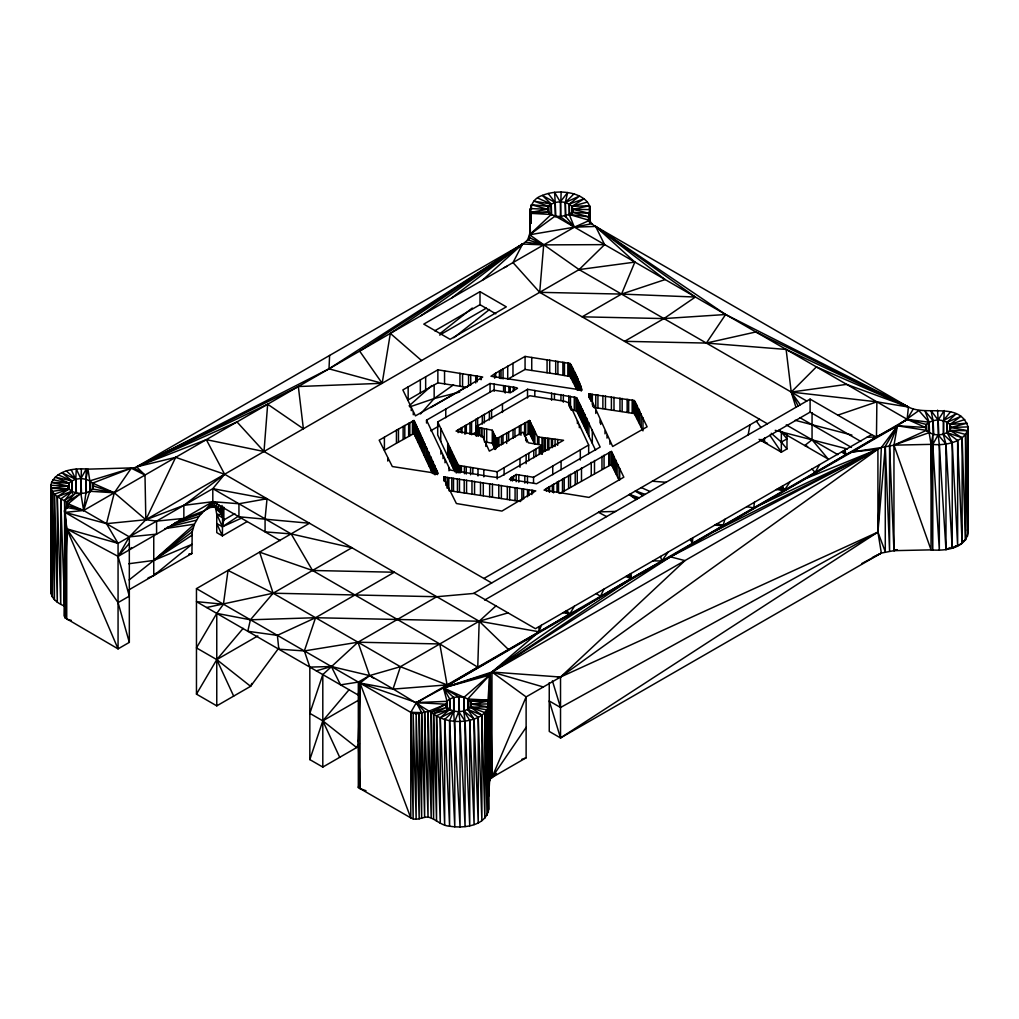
<?xml version="1.0" encoding="UTF-8"?>
<svg xmlns="http://www.w3.org/2000/svg" width="1019" height="1019" viewBox="0 0 1019 1019"><rect width="100%" height="100%" fill="white"/><g stroke="black" fill="none" stroke-linecap="round" stroke-linejoin="round"><path stroke-width="1.5" d="M495.96 605.897L479.185 621.221L400.416 666.706L369.604 675.584L358.319 682.093L358.331 787.598L410.784 817.875C416.453 821.339 422.235 816.869 428.031 817.034C435.661 818.83 441.24 825.836 449.596 826.192C463.39 828.46 485.757 826.231 488.636 809.43L488.025 700.129L489.642 675.1L490.292 673.432L539.089 631.78L541.267 625.309M488.152 704.295L488.152 701.123L470.447 701.314L467.746 699.021L443.443 687.889L416.414 702.601L410.784 712.37L410.784 817.875L360.025 683.061L196.463 588.625L309.47 523.244L238.943 516.773L238.943 503.755L267.042 498.75L265.08 518.837L265.08 531.867L291.205 533.931L351.899 547.738L273.117 593.211L206.615 607.515M488.56 783.56L490.292 778.949L491.96 777.522L526.122 757.805L526.122 696.907L491.96 672.018L443.443 687.889L447.023 701.314L447.226 709.249M795.954 407.282L791.241 392.073L816.372 366.904L908.426 407.027C926.857 416.707 959.554 401.015 968.05 426.923L968.05 532.44C965.694 548.782 944.435 551.139 931.048 549.865L893.956 550.655L881.333 553.062L560.526 737.934L560.526 677.049L684.946 560.603L670.438 556.833C607.655 589.899 548.286 628.748 491.96 672.018L491.96 777.522L489.082 778.541M64.706 549.903L64.414 616.151L65.101 617.883L118.064 648.874L129.324 642.365L129.324 536.86L145.844 519.728L579.098 269.589L604.598 244.636L595.618 226.435C589.02 223.352 587.364 215.888 590.167 209.621C589.899 201.01 581.225 196.183 573.939 193.903C563.609 191.062 552.349 191.406 542.363 195.419C525.014 200.972 530.848 221.785 530.377 235.351M488.521 727.63L488.636 703.925L471.491 704.231L470.447 707.161C464.371 713.096 453.086 713.109 447.023 707.161L445.978 704.231L447.023 701.314C451.239 696.779 458.066 696.385 463.798 697.48L489.642 675.1L490.292 778.949L490.292 673.432L443.443 687.889L449.697 699.021L450.118 710.052M51.459 505.959L50.95 590.803C50.721 598.586 58.096 603.643 64.617 606.076L64.617 500.571L71.801 491.273C78.31 494.381 87.226 494.368 92.538 488.98L93.595 486.05L92.538 483.133C86.475 477.185 75.189 477.172 69.126 483.133L68.069 489.209L68.069 486.05L51.6 482.395L50.95 485.299L50.95 590.803L51.6 587.899M590.09 222.32L590.167 209.621L573.009 209.264L571.965 206.335C565.889 200.399 554.616 200.386 548.553 206.335L547.496 209.264L548.553 212.181L551.215 214.474L555.189 216.028L907.127 419.306L925.392 427.445L926.449 430.362C932.512 436.323 943.798 436.31 949.861 430.362L950.918 427.445L949.861 424.515C943.798 418.58 932.512 418.567 926.449 424.515L925.392 427.445L897.421 425.789L876.467 436.998L852.024 451.99L845.795 454.716C787.763 489.579 728.432 521.957 670.438 556.833L491.96 672.018L543.331 686.972M589.377 221.327L589.313 213.379L573.009 209.264L572.984 212.411L573.009 209.264L589.555 205.749L589.555 223.072M967.54 484.165L968.05 426.923L950.918 427.445L967.146 423.178L949.861 424.515L949.861 430.82L949.861 424.515L961.019 416.3L947.173 422.235L947.173 433.253M530.861 222.881L530.377 208.589L547.496 209.264L531.383 204.755L531.332 209.506L531.383 204.755L548.553 206.335L548.706 212.691M867.016 437.253L876.467 436.998L876.875 401.843L791.241 392.073L786.12 349.441L706.371 343.072L624.558 341.327L663.942 318.578L695.366 297.038L595.618 226.435L574.347 227.173L529.587 234.778L527.613 239.783L525.422 242.063L421.013 315.699M65.101 617.883L66.732 528.823L64.898 508.889L67.967 505.742L68.209 503.781L67.025 501.959C60.083 498.609 50.695 494.419 50.95 485.299L68.069 486.05L69.126 488.98L71.801 491.273L60.758 498.864L60.758 604.369L57.293 496.712L69.126 488.98L51.192 488.33L51.192 593.835L50.95 485.299M589.491 208.933L589.555 205.749L571.965 206.335L571.965 214.207M69.292 489.489L69.126 483.133L51.6 482.395C58.249 469.657 75.1 468.039 87.94 469.148L134.177 467.836L206.322 439.648L224.613 474.243L212.805 488.661L118.064 543.356L66.732 528.823L118.064 648.874L118.064 543.356L65.101 512.379L64.414 510.646L66.732 528.823L64.414 616.151L64.898 508.889M365.999 790.731L360.025 788.566L358.319 741.361L360.025 683.061L369.604 675.584C392.621 687.978 414.695 702.32 436.552 715.822C443.571 720.102 451.914 721.579 460.04 721.49C471.147 721.044 487.26 717.109 488.636 703.925M454.359 711.784L453.672 697.48L443.443 687.889L477.758 667.19L479.185 621.221L224.613 474.243L175.663 457.353L136.622 466.868L144.991 475.058L145.844 519.728L156.595 521.117L183.853 518.404L183.853 505.373L224.613 474.243M929.545 433.253L929.124 422.235L918.896 410.555L897.421 425.789L881.333 447.558L877.919 532.084L881.333 553.062L861.717 563.596M329.608 355.453L328.997 368.827L136.622 466.868L142.635 464.791M690.13 539.369L692.449 543.242L692.703 537.892M80.832 494.444L81.38 468.791M529.307 239.427L530.963 213.366L548.553 212.181L530.835 212.372L530.835 223.39M488.636 796.259L489.642 780.618L489.642 675.1L443.443 687.889L458.728 696.869L459.416 711.122M222.677 506.838L222.397 535.879L216.754 532.619L216.754 514.391L215.697 508.532L214.27 506.201L219.913 509.449L223.849 519.957L222.397 526.759L216.754 523.511L222.397 535.879L247.158 521.575M129.005 589.797L191.929 553.47L192.196 531.88L194.425 524.161L198.832 516.518L213.047 501.437M604.598 244.636L543.687 244.878L522.581 244.038L136.622 466.868L267.666 404.237L264.01 451.506L491.68 582.957M560.259 217.646L561.151 192.005M943.225 434.858L944.244 410.53L938.155 420.07L938.155 435.826M837.847 415.141L876.875 401.843L908.426 407.027L725.617 314.514L663.942 318.578L582.129 316.833L621.526 294.083L634.85 262.112L595.618 226.435L908.426 407.027L907.127 419.306L904.566 421.14L907.127 419.306L913.177 409.141M754.404 502.265L753.793 507.831L746.761 506.685M242.433 517.754L222.397 526.759L216.754 514.391L222.142 514.582L215.697 508.532L221.327 511.78L222.053 505.5M156.595 521.117L156.595 534.134L129.324 536.86L83.647 510.481L85.902 492.814M278.798 648.02L250.598 686.322L216.767 659.611L196.463 647.893L216.767 613.374L223.428 604.216L228.027 570.398L273.117 593.211L400.416 666.706L447.086 684.895L443.443 687.889L897.421 425.789L926.449 430.362L893.956 445.15L881.333 447.558L761.231 504.418M968.05 426.923L967.528 536.211L965.528 434.412L967.528 430.706L950.918 427.445M71.241 620.354L66.732 619.234L66.732 528.823L118.064 556.387L212.805 501.692L212.805 488.661L291.205 533.931L312.515 570.474L394.328 572.232L315.559 617.718L277.385 635.359L247.783 631.283L250.419 619.794L273.117 593.211L259.616 552.158L312.515 570.474L439.8 643.957L447.086 684.895L393.016 689.099L360.025 683.061L358.306 695.098L196.463 601.656L223.428 604.216M767.383 423.777L539.701 292.338L513.016 262.584L522.581 244.038L390.341 333.404L382.163 383.297L298.338 386.532L136.622 466.868L236.994 421.942L264.01 451.506L206.322 439.648M896.975 549.814L893.956 550.655L893.956 445.15L897.421 425.789L885.282 446.284L877.919 532.084L885.282 551.801L885.282 446.284L889.574 550.986L889.574 445.481L897.421 425.789M748.15 434.884L749.997 424.847M220.512 506.43L219.913 509.449L214.27 506.201L221.327 511.78M358.319 741.361L359.325 736.699M358.331 787.598L359.325 782.936M565.316 216.678L565.316 202.501L567.647 192.527L560.259 201.902L561.01 217.735M238.943 503.755L212.805 501.692L183.853 505.373L145.844 519.728L106.485 523.664L65.101 512.379L66.35 507.462L83.647 510.481L574.347 227.173L589.491 220.384L569.264 214.474L560.259 216.627L555.189 216.028L529.587 234.778L579.098 269.589L806.768 401.04M134.177 467.836L144.991 475.058L131.285 468.218L114.319 492.776L106.485 523.664L118.064 543.356M549.241 682.705L549.241 731.425L560.526 737.934L877.919 532.084L877.919 449.188L715.822 530.632L723.121 525.537L724.84 519.333M65.101 512.379L83.647 510.481L89.85 491.273L114.319 492.776L145.844 519.728L175.663 457.353M212.704 505.793L217.939 507.78L218.919 504.787M393.016 689.099L400.416 666.706M474.306 593.402L436.756 596.726L357.987 642.212L322.806 674.591L309.827 713.351L322.806 720.841L356.637 747.551L359.452 743.717M358.102 744.749L356.637 747.551L322.806 767.078L309.827 759.588L322.806 720.841L349.199 689.57M538.911 626.672L539.089 631.78L479.185 621.221L315.559 617.718L304.363 650.937L309.827 667.101L309.827 759.588M573.009 209.264L571.965 212.181L569.264 214.474L574.347 227.173L591.95 223.683M458.728 711.606L454.792 721.35L454.792 826.855L449.596 720.675L453.672 710.995L440.272 717.822L440.272 823.339L436.552 715.822L449.697 709.441L440.272 717.822L444.679 824.995L444.679 719.478L453.672 710.995L460.04 826.995L460.04 721.49L458.728 711.606L465.072 721.108L469.734 825.798L469.734 720.293L463.798 710.995L465.072 721.108L465.072 826.613L460.04 721.49M251.833 683.405L250.598 686.322L216.767 705.861L196.463 694.13L196.463 588.625M603.936 589.135L600.433 596.37L596.293 593.555M217.582 502.634L215.506 506.902L209.939 507.538L204.399 510.736L178.35 520.785M81.507 492.941L80.832 478.688L86.207 469.071L85.902 493.463M938.155 434.807L932.78 444.424L932.78 549.942L931.048 444.36L929.124 432.655L893.956 445.15L931.048 549.865L931.048 444.36L933.086 434.196L932.78 444.424L939.327 550.196L939.327 444.692L938.155 434.807L945.976 444.118L952.23 548.184L962.127 543.28L962.127 437.775L965.528 434.412L949.861 430.362L962.127 437.775L965.528 539.93L962.866 541.573M129.324 642.365L118.064 602.624L129.324 596.128L118.064 556.387L129.324 536.86M881.333 447.558L852.024 451.99L877.919 449.188L806.628 478.204L815.124 472.421L819.645 464.6M443.443 687.889L569.761 614.075L574.385 606.203M196.463 694.13L216.767 659.611L243.159 628.354M212.767 506.838L215.327 502.915M790.082 481.669L784.452 490.126L776.312 489.617M526.135 727.362L491.96 777.522L490.292 673.432M652.912 560.858L661.777 560.959L668.222 552.018M520.709 246.573L522.581 244.038L328.997 368.827L382.163 383.297L359.669 351.122L522.581 244.038L520.352 246.267M209.939 507.538L214.576 501.628M943.747 434.846L943.225 420.681L950.638 411.74M118.064 556.387L129.324 543.369M207.163 508.85L213.417 501.717M420.49 413.969L434.158 398.544L453.557 384.8M489.642 675.1L467.746 699.021L467.746 710.052M129.324 549.878L131.527 547.598M155.996 573.251L153.754 575.506L148.035 577.926M565.851 216.678L565.316 202.501L573.939 193.903M529.587 234.778L551.215 214.474L530.963 213.366L530.963 222.817M496.431 773.421L491.96 777.522L526.122 696.907L560.526 677.049L877.919 532.084L560.539 707.492L549.241 700.97L560.526 737.934M482.344 280.289L522.581 244.038L451.672 297.994M409.103 405.868L431.878 385.5M129.146 579.926L153.754 560.425L194.425 524.161L164.696 528.632M520.187 246.101L522.581 244.038M128.827 563.736L153.754 560.425L193.011 528.135M80.832 493.425L68.209 503.781L68.197 506.94L68.209 503.781L83.647 510.481L80.832 493.425L67.025 501.959L67.025 508.252L67.025 501.959L75.763 492.814L64.617 500.571L64.834 509.997M440.297 333.379L472.268 308.044M453.824 337.735L489.489 309.483M812.054 412.631L812.054 439.762L804.755 445.52L807.659 446.539M496.393 447.507L496.393 438.82L492.279 430.222L475.797 426.936L529.816 395.741L565.163 401.41L569.175 403.104L588.664 444.997L533.536 477.274L516.187 474.485L509.462 479.287L536.542 483.77L600.153 447.048L576.55 397.665L527.524 389.296L456.066 431.088L482.446 435.89L489.337 451.124L523.002 432.145L528.313 442.794L542.325 445.227L542.325 453.914M153.754 535.039L153.754 575.506L191.929 544.35L153.754 560.425L192.196 531.88M557.533 677.406L560.526 677.049L877.919 449.188L670.438 556.833M426.528 423.063L426.528 420.159L490.05 383.488L516.378 387.704L517.537 388.277L510.404 392.774L493.616 390.124L437.699 421.942L458.372 465.339L497.183 471.746L542.325 445.227M904.515 421.089L907.127 419.306L929.124 422.235L929.124 433.253M560.526 677.049L491.96 672.018L625.042 583.046L631.105 578.652L631.003 573.506M153.754 560.425L191.929 535.23M222.397 526.759L238.293 516.251M546.515 488.458L544.07 490.126L588.982 497.399L623.832 477.185L611.4 451.442L546.515 488.458L546.515 491.349M572.041 214.194L571.965 206.335L584.065 198.807L569.264 204.055L569.264 215.073M495.68 373.171L491.005 376.266L582.167 390.124L577.047 376.915L570.13 363.503L525.065 356.421L495.68 373.171L495.68 377.514M956.217 545.7L952.23 548.184L952.23 442.679L947.173 432.655L962.127 437.775C953.198 444.208 941.722 445.303 931.048 444.36L893.956 445.15M468.358 385.844L482.688 377.043L437.864 369.821L402.849 389.933L415.446 415.867L468.358 385.844L430.77 407.549M475.797 432.247L471.568 434.731L471.568 421.7M559.851 493.489L611.4 464.473L611.4 451.442M480 291.663L423.777 324.118L450.105 339.327L506.328 306.859L480 291.663L480 304.694L434.744 330.818M439.648 335.085L486.381 308.107M467.071 387.386L437.864 382.838L408.16 399.907L408.16 386.876M216.754 514.391L222.397 517.639L223.849 519.957L234.841 513.614M396.442 430.222L379.17 440.195L392.315 466.536L438.094 473.58L413.943 420.49L396.442 430.222L396.442 443.252L384.405 450.194L384.405 437.176M430.655 430.808L438.909 426.044M257.82 635.92L216.767 659.611L233.669 696.092M483.91 578.474L759.614 419.293M871.563 434.629L810.105 399.117L473.95 593.198L535.434 628.685L871.563 434.629L876.467 436.998M484.636 600.051L810.105 412.135L810.105 399.117M771.243 433.279L781.344 442.093L786.986 438.845L779.369 429.687M786.986 434.514L786.986 448.933L781.344 452.194L759.079 439.342M359.745 699.505L322.806 720.841L339.709 757.321M360.025 788.566L360.025 683.061L416.414 702.601L907.127 419.306L926.449 424.515L926.615 430.871M491.96 672.018L877.919 449.188M396.442 443.252L413.943 433.508L432.349 473.147M496.393 438.82L529.574 420.49L537.573 436.896L537.573 444.131M577.047 376.915L577.047 389.946L570.13 376.533L555.699 374.049L525.065 369.451L507.717 379.183L507.717 366.165M529.574 420.49L529.574 433.508L524.594 436.132L524.594 423.102M445.978 704.231L431.19 712.205L431.19 817.709L428.031 711.517L445.978 704.231L446.004 707.39L445.978 704.231L416.414 702.601L421.649 712.599L424.63 817.162L424.63 711.657L416.414 702.601L422.044 699.658M943.225 420.681L956.268 413.701L947.173 422.235L947.453 433.33M416.414 702.601L420.656 700.422L416.414 702.601L447.023 701.314L447.023 709.186M939.327 444.692L945.976 549.623L950.167 547.547M872.824 557.227L881.333 553.062M563.176 612.661L569.761 614.075L579.633 609.26M504.252 267.64L507.054 266.29M565.316 202.501L579.544 196.056L569.264 204.055L569.545 215.149M179.471 520.059L183.853 518.404M71.801 491.273L57.293 496.712L57.293 602.216L54.427 494.177L69.126 488.98L52.351 491.336L52.351 596.841L51.192 488.33L68.069 486.05M521.677 759.397L526.122 757.805M174.669 522.862L201.571 513.309M896.886 549.623L893.956 550.655L889.574 445.481M409.702 406.912L434.158 398.544L459.684 392.073M529.014 237.312L543.687 244.878L539.701 292.338L621.526 294.083L665.114 279.575L595.618 226.435L725.617 314.514L706.371 343.072L755.856 331.965L908.426 407.027L846.623 384.367L791.241 392.073L798.106 406.033M949.861 424.515L964.751 419.535M424.63 711.657L428.031 817.034L428.031 711.517L416.147 713.72L410.784 712.37L360.025 683.061M188.986 554.387L191.929 553.47L188.859 554.247M171.791 524.785L198.832 516.518M508.048 612.878L479.185 621.221L508.43 649.485M316.31 670.846L331.353 666.515L369.604 675.584L357.987 642.212L304.363 650.937L278.811 649.192L277.385 635.359M571.965 206.335L587.441 202.055M449.697 709.441L433.597 713.593L433.597 819.098L431.19 712.205L447.023 707.161L433.597 713.593L436.552 821.327L436.552 715.822M167.46 527.052L196.4 520.212M547.496 209.264L530.835 212.372L530.848 221.913M488.126 704.868L488.025 700.129L470.447 701.314L471.491 704.231L488.152 701.123M358.319 682.093L340.563 684.857L331.353 666.515L309.827 667.101M579.098 269.589L634.85 262.112M315.559 617.718L250.419 619.794L216.767 613.374L216.767 705.861M599.261 511.882L615.552 511.436M949.861 430.362L967.528 430.706L968.05 532.44L967.451 529.931M413.141 713.313L419.178 713.44L421.649 818.104L421.649 712.599L410.784 712.37L413.141 818.817L413.141 713.313L416.147 819.225L416.147 713.72L419.178 818.945L419.178 713.44L410.784 712.37M273.117 593.211L436.756 596.726M357.987 642.212L439.8 643.957L477.758 667.19M714.612 525.231L723.121 525.537L717.198 523.753M621.526 294.083L695.366 297.038M588.816 393.958L634.289 400.543L647.116 426.795L612.661 446.5L588.816 393.958L588.816 396.862M444.755 477.083L443.711 477.007L445.278 481.21L456.397 503.526L501.934 511.067L535.752 490.903L444.755 477.083L444.755 479.974M652.351 481.223L666.057 482.28M593.478 407.371L634.289 413.574L642.976 430.859L642.976 417.841M569.264 214.474L588.613 216.83L588.638 219.964L588.613 216.83L571.965 212.181L589.313 213.379L589.313 221.25M537.573 436.896L563.558 440.284L500.163 476.765L497.82 477.593L489.247 476.459L450.207 470.052L426.528 420.159M542.006 437.546L542.006 450.564L545.458 451.035L545.458 438.004M448.806 490.636L520.696 501.488M777.28 489.056L784.452 490.126L782.439 486.076M525.422 242.063L543.687 244.878L527.613 239.783M471.491 704.231L488.292 706.855L488.636 809.43M487.044 709.797L470.447 707.161L481.885 715.16L484.878 818.13L484.878 712.612L470.447 707.161L488.292 706.855L488.292 812.36L487.044 709.797L487.044 815.315L484.878 712.612M551.648 215.073L551.215 204.055L533.867 201.138L548.553 206.335L548.553 212.64M92.538 488.98L114.319 492.776L92.538 483.133L92.538 489.426M716.23 524.301L723.121 525.537M212.805 488.661L267.042 498.75M484.28 441.736L492.279 443.252L494.928 449.112L494.928 436.081M571.723 409.536L576.983 411.37L595.58 450.22M53.013 479.707L69.126 483.133L69.126 489.426M72.273 493.451L71.801 480.841L55.166 477.185L69.126 483.133M775.23 430.324L847.324 448.946M795.189 420.299L851.922 435.075M767.511 443.341L760.582 440.055M67.967 505.742L83.647 510.481M93.595 486.05L114.319 492.776M769.829 435.228L781.344 452.194L781.344 432.005L784.248 433.024M629.564 494.381L639.168 497.807M635.614 490.891L645.091 494.381M467.746 709.441L481.885 715.16L481.885 820.677L478.229 717.338L467.746 709.441L474.09 719.057L478.229 822.842L478.229 717.338M564.462 611.922L569.761 614.075L566.73 610.623M625.844 576.487L631.105 578.652L630.035 574.066M537.573 198.004L551.215 204.055L551.215 215.073M58.147 474.803L71.801 480.841L71.801 491.871M779.369 487.846L784.452 490.126L781.471 486.636M641.32 487.591L650.058 491.515M786.12 349.441L908.426 407.027M598.497 512.315L606.598 516.608M637.257 498.902L629.245 494.559L636.111 499.565M555.877 216.805L555.189 202.501L542.363 195.419L551.215 204.055M635.181 491.133L643.014 495.578M799.826 417.637L851.438 447.43M786.248 424.872L837.86 454.665M781.344 432.005L828.154 459.034L812.054 439.762M480 304.694L495.794 313.814M212.805 501.692L280.2 540.605M214.55 505.819L217.939 507.78M810.105 412.135L860.775 441.418M626.812 575.926L631.105 578.652L628.43 574.996M841.567 451.939L845.795 454.716L845.108 449.901M267.666 404.237L303.382 428.77L298.338 386.532M565.762 611.171L569.761 614.075M371.298 676.552L373.858 678.399M560.259 216.627L574.347 227.173L565.316 216.028M947.173 432.655L957.643 440.539L962.127 543.28M463.798 710.995L474.09 719.057L474.09 824.562L469.734 720.293M71.801 480.841L61.904 472.689L75.763 479.299L76.463 493.604M390.341 333.404L421.548 360.548M66.311 470.956L75.763 479.299L75.763 493.463M761.04 439.367L764.517 442.475L764.517 437.953M842.522 451.392L845.795 454.716L843.821 450.64M812.003 469.007L815.124 472.421M781.344 442.093L786.986 448.933M548.171 193.457L555.189 202.501L555.189 216.678M938.907 435.915L938.155 420.07L931.035 410.67L933.086 420.681L933.786 434.986M756.404 421.153L760.976 427.483M791.241 392.073L800.272 404.798M66.732 528.823L118.064 602.624M529.574 433.508L534.873 444.284L534.873 431.266M560.259 201.902L554.603 192.298L555.189 202.501M611.4 464.473L619.093 480.178M437.699 421.942L437.699 434.973L454.958 471.784L454.958 458.767M71.19 469.708L75.763 479.299L76.298 468.982L80.832 478.688M929.124 422.235L925.061 411.065L933.086 420.681L933.086 434.858M691.099 538.822L692.449 543.242M552.413 680.883L560.539 707.492M660.567 556.438L661.777 560.959M937.544 410.173L938.155 420.07M444.679 719.478L449.596 826.192L449.596 720.675M464.32 711.644L463.798 697.48L463.798 711.644M86.424 493.463L85.902 479.299L87.94 469.148L89.85 480.841L90.118 491.948M60.758 498.864L64.617 606.076M468.027 710.116L467.746 699.021L488.025 700.129L488.025 704.855M488.598 728.534L489.642 780.618M52.351 491.336L54.427 599.682L54.427 494.177M92.602 489.413L92.538 483.133L131.285 468.218L89.85 480.841L89.85 491.871M530.377 208.589L530.44 222.843M965.528 434.412L965.528 539.93M957.643 440.539L957.643 546.044L952.23 442.679L943.225 434.196L945.976 444.118L945.976 549.623M926.449 424.515L926.449 430.82M641.18 413.943L641.18 426.974M639.524 410.428L639.524 423.445M638.811 408.886L638.811 421.917M637.359 405.957L637.359 418.975M636.722 404.67L636.722 417.701M635.614 402.632L635.614 415.65M635.143 401.741L635.143 414.758M634.544 400.913L634.544 413.931M634.289 400.543L634.289 413.574M632.812 400.212L632.812 413.243M632.175 400.072L632.175 413.103M628.672 399.473L628.672 412.504M627.144 399.219L627.144 412.236M622.15 398.416L622.15 411.447M619.972 398.072L619.972 411.09M619.692 468.422L619.692 480M617.883 464.613L617.883 477.631M616.253 461.174L616.253 474.192M615.552 459.671L615.552 472.701M614.151 456.792L614.151 469.823M613.998 397.155L613.998 410.173M613.54 455.544L613.54 468.562M612.521 453.519L612.521 466.549M612.088 452.64L612.088 465.67M611.604 451.812L611.604 464.83M611.4 396.748L611.4 409.778M609.948 441.38L609.948 444.284M609.629 452.232L609.629 465.263M608.852 452.589L608.852 465.607M607.018 435.24L607.018 438.132M605.452 395.894L605.452 408.925M605.031 430.961L605.031 433.852M604.05 455.175L604.05 468.205M602.879 395.525L602.879 408.555M601.962 456.308L601.962 469.326M600.726 421.548L600.726 424.439M600.064 420.083L600.064 422.974M597.924 394.888L597.924 407.906M595.771 394.595L595.771 407.625M595.784 410.555L595.784 413.447M594.497 460.499L594.497 473.517M592.65 403.422L592.65 406.314M592.332 394.213L592.332 404.352M592.306 430.158L592.306 443.189M591.249 462.32L591.249 475.338M590.829 394.047L590.829 401.282M590.167 209.621L590.167 222.218M589.632 396.302L589.632 399.193M589.428 393.984L589.428 396.888M588.867 394.162L588.982 397.499M588.906 422.821L588.906 435.839M588.664 444.997L588.664 453.672M587.301 419.42L587.301 432.438M586.6 417.93L586.6 430.961M585.072 414.733L585.072 427.763M584.409 413.345L584.409 426.375M583.008 410.415L583.008 423.445M582.384 409.141L582.384 422.172M581.492 467.899L581.492 480.93M581.225 386.787L581.225 391.118M581.136 406.556L581.136 419.586M580.894 385.87L580.894 390.213M580.588 405.435L580.588 418.465M580.308 449.901L580.308 460.028M579.684 382.953L579.684 390.188M579.518 403.282L579.518 416.3M579.314 424.783L579.314 427.674M579.149 381.692L579.149 390.379M579.047 402.339L579.047 415.357M578.206 400.658L578.206 413.689M577.837 399.932L577.837 412.962M577.684 378.367L577.684 389.946M577.416 420.694L577.416 423.586M577.238 398.824L577.238 411.854M577.263 470.332L577.263 483.35M576.983 398.34L576.983 411.37M576.55 397.665L576.678 410.899M575.493 373.578L575.493 386.609M575.213 471.517L575.213 484.534M574.818 372.126L574.818 385.157M574.958 397.206L574.958 410.237M574.27 397.015L574.27 410.046M573.379 369.184L573.379 382.214M572.742 367.91L572.742 380.94M571.595 365.77L571.595 378.801M571.239 407.396L571.239 410.288M571.099 364.84L571.099 377.871M570.423 363.91L570.423 376.941M570.449 396.251L570.538 408.81M570.5 474.243L570.5 487.26M570.232 405.282L570.232 408.173M570.13 363.503L570.13 376.533M569.532 403.817L569.532 406.708M569.175 403.104L569.29 406.224M568.793 395.92L568.793 404.607M568.627 363.184L568.627 376.215M568.589 475.351L568.589 488.381M567.965 363.044L567.965 376.075M564.45 362.446L564.45 375.463M564.208 477.911L564.208 490.929M563.341 394.964L563.341 402.199M562.908 362.178L562.908 375.196M562.488 478.917L562.488 491.948M561.1 461.187L561.1 469.874M560.959 394.544L560.959 400.34M558.527 481.248L558.527 492.827M557.89 361.363L557.89 374.393M557.648 439.546L557.648 445.341M557.036 482.127L557.036 492.266M555.699 361.019L555.699 374.049M555.088 439.227L555.088 446.475M554.438 393.5L554.438 399.295M553.597 484.165L553.597 492.852M552.744 466.065L552.744 474.739M552.527 438.909L552.527 447.596M552.374 484.904L552.374 492.139M551.597 393.054L551.597 400.289M551.419 438.769L551.419 447.456M549.7 360.102L549.7 373.132M549.547 486.598L549.547 492.394M548.859 438.437L548.859 450.016M548.63 487.158L548.63 491.502M547.738 438.297L547.738 449.876M547.076 359.707L547.076 372.737M544.464 437.877L544.464 450.895M542.758 437.648L542.758 450.665M541.841 445.099L541.828 454.245M541.624 445.036L541.624 452.283M540.694 446.347L540.694 453.582M539.255 447.226L539.255 454.461M538.924 437.1L538.924 444.335M535.943 449.239L535.943 456.474M534.809 390.43L534.809 396.225M533.689 428.808L533.689 441.838M533.778 450.525L533.778 457.76M533.536 477.274L533.536 483.07M532.657 426.592L532.657 439.622M532.708 490.368L532.708 493.272M532.198 425.624L532.198 438.654M531.74 357.414L531.74 370.445M531.854 490.228L531.854 494.572M531.307 423.789L531.307 436.82M530.924 423L530.924 436.03M530.275 421.739L530.275 434.769M529.995 421.191L529.995 434.221M529.702 420.694L529.702 433.725M528.797 453.455L528.797 460.703M528.848 489.744L528.848 495.54M528.606 420.949L528.606 433.979M528.186 421.153L528.186 434.183M527.524 389.296L527.524 397.983M527.536 489.54L527.536 496.775M527.46 476.319L527.46 483.554M526.492 439.074L526.492 441.966M526.135 455.009L526.135 463.696M525.689 422.516L525.689 435.546M525.702 437.444L525.702 440.348M525.065 356.421L525.065 369.451M524.823 475.911L524.823 483.146M523.6 488.916L523.6 499.043M521.881 488.649L521.881 500.227M520.951 425.152L520.951 435.291M519.996 458.575L519.996 467.262M519.359 426.044L519.359 434.731M518.811 474.918L518.811 482.153M517.142 487.91L517.142 500.928M516.187 474.485L516.187 481.732M514.939 428.579L514.939 437.266M515.079 487.591L515.079 500.609M514.238 387.322L514.238 390.213M513.589 475.988L513.589 480.331M513.309 387.156L513.309 391.5M512.977 363.21L512.977 376.24M513.028 429.674L513.028 438.361M512.468 476.637L512.468 480.981M512.035 476.917L512.035 479.809M511.041 477.542L511.041 480.433M510.723 477.784L510.723 480.675M510.239 386.634L510.239 392.417M509.666 486.751L509.666 499.769M508.901 386.405L508.901 392.2M508.608 432.196L508.608 440.883M507.322 486.381L507.322 499.412M506.685 433.304L506.685 443.431M505.207 385.806L505.207 393.041M504.099 467.759L504.099 474.994M503.603 385.551L503.603 391.334M503.068 368.827L503.068 378.953M503.029 435.342L503.029 444.029M502.456 403.766L502.456 412.453M501.437 436.234L501.437 444.921M501.373 485.464L501.373 498.495M501.055 369.986L501.055 378.673M499.425 370.954L499.425 378.189M498.928 437.584L498.928 446.271M498.788 485.069L498.788 498.1M497.832 438.17L497.832 446.857M497.183 471.746L497.183 478.981M496.826 438.629L496.826 447.303M496.126 438.425L496.126 448.551M495.769 437.75L495.769 447.889M495.603 437.469L495.603 449.048M495.132 436.501L495.132 449.532M494.61 373.833L494.61 378.176M494.406 434.935L494.406 447.952M494.151 384.112L494.151 391.347M494.177 434.425L494.177 447.456M492.852 431.496L492.852 444.526M492.279 430.222L492.279 443.252M492.432 484.101L492.432 497.132M491.566 410.058L491.566 418.745M490.05 383.488L490.05 392.175M489.655 483.681L489.655 496.712M489.375 411.319L489.375 420.006M486.7 429.177L486.7 442.195M485.859 443.532L485.859 446.424M484.343 414.236L484.343 422.923M484.28 428.719L484.28 440.297M483.821 469.644L483.821 476.879M483.286 482.713L483.286 495.731M482.305 415.421L482.305 424.108M482.076 428.286L482.076 436.973M481.286 376.75L481.286 379.641M481.108 428.107L481.108 436.794M480.675 376.61L480.675 379.514M480.509 482.28L480.509 495.31M479.261 427.725L479.261 434.96M478.459 427.56L478.459 436.247M478.013 468.727L478.013 475.962M477.631 418.147L477.631 426.834M477.223 376.024L477.223 381.807M477.159 427.279L477.159 435.954M476.599 427.152L476.599 435.839M476.039 426.999L476.039 435.686M475.72 375.756L475.72 382.991M475.797 419.217L475.797 435.61M474.561 481.376L474.561 494.406M472.829 467.887L472.829 473.682M471.963 480.993L471.963 494.011M470.74 374.954L470.74 385.08M470.574 467.53L470.574 474.765M469.976 422.643L469.976 434.221M468.562 374.597L468.562 386.176M466.562 480.178L466.562 493.209M466.307 424.808L466.307 433.495M466.269 466.804L466.269 474.039M464.995 425.598L464.995 434.272M464.397 466.485L464.397 473.72M464.205 479.834L464.205 492.852M462.562 373.655L462.562 386.685M461.976 427.394L461.976 433.177M461.403 465.95L461.403 471.733M460.996 427.993L460.996 432.323M460.104 465.721L460.104 472.956M459.951 373.247L459.951 386.277M459.48 479.134L459.48 492.164M458.741 429.356L458.741 432.247M458.894 465.454L458.894 472.689M458.728 696.869L458.728 711.045M458.372 465.339L458.372 472.574M458.117 429.738L458.117 432.629M458.13 464.982L458.13 472.217M458.028 464.83L458.028 472.064M457.531 463.9L457.531 472.587M457.429 478.828L457.429 491.859M457.314 463.492L457.314 472.179M456.588 462.066L456.588 472.192M456.283 461.441L456.283 473.02M455.353 459.582L455.353 471.16M453.863 456.512L453.863 469.542M453.672 697.48L453.672 711.644M453.391 455.531L453.391 468.562M453.506 478.268L453.506 491.298M452.169 452.958L452.169 465.989M451.799 478.026L451.799 491.043M451.634 451.85L451.634 464.868M450.296 449.01L450.296 462.04M449.71 447.787L449.71 460.805M449.697 699.021L449.697 710.052M448.984 467.912L448.984 470.803M448.806 477.605L448.806 489.184M448.296 444.755L448.296 457.786M447.685 443.443L447.685 456.461M447.519 477.427L447.519 487.566M447.163 485.388L447.163 488.279M445.774 409.052L445.774 417.739M445.851 482.484L445.851 485.375M445.596 477.185L445.596 482.981M445.023 459.875L445.023 462.766M444.551 370.852L444.551 383.883M444.029 477.032L444.029 481.121M443.813 477.376L443.813 480.267M443.074 455.786L443.074 458.677M440.934 451.251L440.934 454.143M440.73 428.464L440.73 441.482M437.864 369.821L437.864 382.838M437.418 471.708L437.418 474.612M437.202 471.186L437.202 474.09M436.412 469.351L436.412 473.695M436.068 468.549L436.068 474.344M435.037 466.192L435.037 474.879M434.591 465.161L434.591 473.848M434.158 384.978L434.158 398.544M433.355 462.371L433.355 473.95M432.808 461.161L432.808 472.74M431.419 458.053L431.419 471.084M430.82 456.703L430.82 469.734M429.317 453.379L429.317 466.409M428.668 451.939L428.668 464.97M427.114 448.513L427.114 461.543M426.426 447.023L426.426 460.053M425.662 376.801L425.662 389.818M424.859 443.609L424.859 456.627M424.184 442.119L424.184 455.136M422.656 438.794L422.656 451.825M421.993 437.355L421.993 450.373M420.567 434.247L420.567 447.277M420.35 379.832L420.35 392.863M419.943 432.897L419.943 445.914M418.631 430.107L418.631 443.138M418.07 428.897L418.07 441.915M416.949 426.528L416.949 439.558M416.465 425.496L416.465 438.527M415.574 423.662L415.574 436.692M415.192 422.86L415.192 435.89M414.593 421.662L414.593 434.693M414.325 421.14L414.325 434.17M413.943 420.49L414.058 433.712M413.281 411.88L413.281 414.771M412.912 420.987L412.912 434.005M412.466 421.204L412.466 434.221M411.256 407.74L411.256 410.632M409.816 422.643L409.816 435.673M408.657 423.28L408.657 436.298M404.798 425.445L404.798 438.476M403.129 426.388L403.129 439.418M398.467 429.063L398.467 442.093M387.768 458.155L387.768 461.059M322.806 674.591L322.806 767.078M223.849 507.271L223.849 519.957M907.127 419.306L901.764 422.681L907.127 419.306M470.498 707.594L470.447 701.314L470.447 707.606"/></g></svg>
